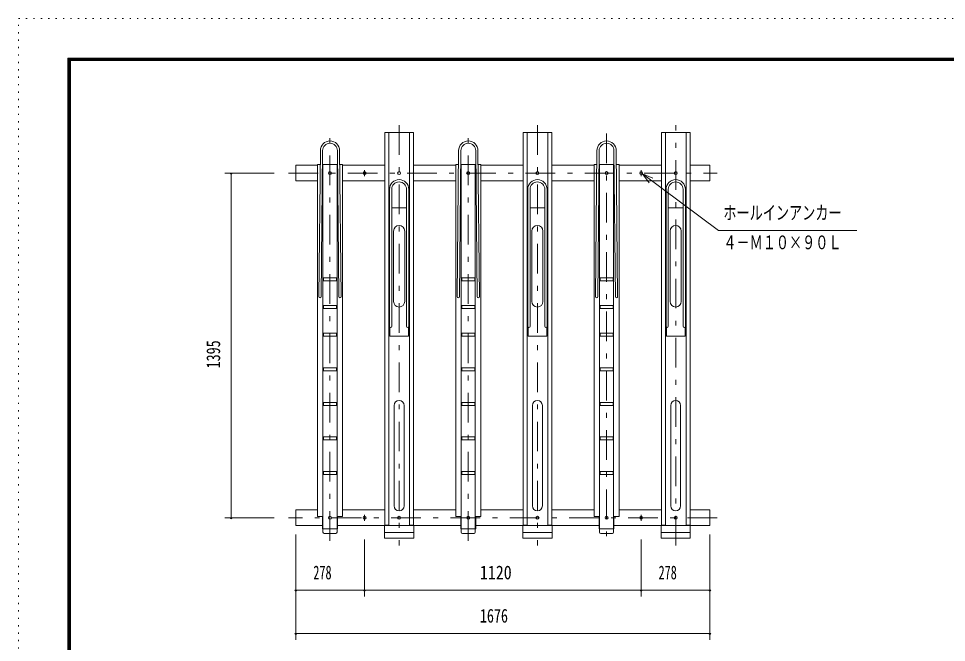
# Model space of a CAD drawing. Units: millimetres, scale not verified. Extents: x -5940 to 5940, y -4200 to 4200.
# Drawn here: x -5940 to -2183, y 1675 to 4200 of the extents above; entities that cross this region are included whole.
import ezdxf
from ezdxf.enums import TextEntityAlignment as Align

# ---------------------------------------------------------------- set-up
doc = ezdxf.new("R2010")
doc.units = ezdxf.units.MM
doc.header["$LTSCALE"] = 10
doc.linetypes.add('USER3', pattern=[24, 12, -5, 2, -5])
doc.linetypes.add('USER5', pattern=[3, 0.5, -2.5])
for name, color, linetype, lineweight in [('0-2_2-0BOLD', 7, 'Continuous', 18), ('0-4_2-2CENTER', 3, 'USER3', 18), ('0-6_2-5DIM', 3, 'Continuous', 18), ('0-8_F-F', 5, 'Continuous', 18), ('0-9_F-E_J_ADD', 5, 'USER5', 18)]:
    doc.layers.add(name, color=color, linetype=linetype, lineweight=lineweight)
doc.styles.add('ＭＳ ゴシック', font='')
doc.styles.get('ＭＳ ゴシック').set_extended_font_data('MS Gothic')

msp = doc.modelspace()

# ---------------------------------------------------------------- linework, layer by layer
at = {"layer": '0-2_2-0BOLD'}
for p, q in [((-4717.85, 3665.57), (-4723.75, 3074.57)), ((-4714.75, 3074.57), (-4708.85, 3665.57)), ((-4642.95, 3074.57), (-4648.85, 3665.57)), ((-4639.85, 3665.57), (-4633.95, 3074.57)), ((-4163.75, 3074.57), (-4157.85, 3665.57)), ((-4148.85, 3665.57), (-4154.75, 3074.57)), ((-4082.95, 3074.57), (-4088.85, 3665.57)), ((-4079.85, 3665.57), (-4073.95, 3074.57)), ((-3597.85, 3665.57), (-3603.75, 3074.57)), ((-3594.75, 3074.57), (-3588.85, 3665.57)), ((-3522.95, 3074.57), (-3528.85, 3665.57)), ((-3519.85, 3665.57), (-3513.95, 3074.57)), ((-4718.4, 3609.57), (-4729.25, 3609.57)), ((-4648.29, 3609.57), (-4709.4, 3609.57)), ((-4707.25, 3609.57), (-4707.25, 2120.77)), ((-4650.45, 2120.77), (-4650.45, 3609.57)), ((-4149.4, 3609.57), (-4088.29, 3609.57)), ((-4147.24, 2120.77), (-4147.24, 3609.57)), ((-4090.45, 3609.57), (-4090.45, 2120.77)), ((-4068.45, 3609.57), (-4079.29, 3609.57)), ((-3598.4, 3609.57), (-3609.25, 3609.57)), ((-3528.29, 3609.57), (-3589.4, 3609.57)), ((-3587.24, 3609.57), (-3587.24, 2120.77)), ((-3530.45, 2120.77), (-3530.45, 3609.57)), ((-4628.45, 3606.07), (-4456.85, 3606.07)), ((-4169.25, 3606.07), (-4340.85, 3606.07)), ((-3896.85, 3606.07), (-4068.45, 3606.07)), ((-3780.85, 3606.07), (-3609.25, 3606.07)), ((-3508.45, 3606.07), (-3336.85, 3606.07)), ((-4456.85, 3543.07), (-4628.45, 3543.07)), ((-4340.85, 3543.07), (-4169.25, 3543.07)), ((-4068.45, 3543.07), (-3896.85, 3543.07)), ((-3609.25, 3543.07), (-3780.85, 3543.07)), ((-3336.85, 3543.07), (-3508.45, 3543.07)), ((-4437.85, 3509.07), (-4437.85, 2954.57)), ((-4428.85, 2954.57), (-4428.85, 3509.07)), ((-4368.85, 3509.07), (-4368.85, 2954.57)), ((-4359.85, 2954.57), (-4359.85, 3509.07)), ((-3877.85, 2954.57), (-3877.85, 3509.07)), ((-3868.85, 3509.07), (-3868.85, 2954.57)), ((-3808.85, 2954.57), (-3808.85, 3509.07)), ((-3799.85, 3509.07), (-3799.85, 2954.57)), ((-3317.85, 2954.57), (-3317.85, 3509.07)), ((-3308.85, 3509.07), (-3308.85, 2954.57)), ((-3248.85, 3509.07), (-3248.85, 2954.57)), ((-3239.85, 2954.57), (-3239.85, 3509.07)), ((-4428.85, 3434.57), (-4368.85, 3434.57)), ((-3808.85, 3434.57), (-3868.85, 3434.57)), ((-3308.85, 3434.57), (-3248.85, 3434.57)), ((-4440.85, 3370.57), (-4437.85, 3370.57)), ((-4437.85, 3364.57), (-4440.85, 3364.57)), ((-4359.85, 3370.57), (-4356.85, 3370.57)), ((-4356.85, 3364.57), (-4359.85, 3364.57)), ((-3877.85, 3370.57), (-3880.85, 3370.57)), ((-3880.85, 3364.57), (-3877.85, 3364.57)), ((-3796.85, 3370.57), (-3799.85, 3370.57)), ((-3799.85, 3364.57), (-3796.85, 3364.57)), ((-3320.85, 3370.57), (-3317.85, 3370.57)), ((-3317.85, 3364.57), (-3320.85, 3364.57)), ((-3239.85, 3370.57), (-3236.85, 3370.57)), ((-3236.85, 3364.57), (-3239.85, 3364.57)), ((-4421.35, 3055.07), (-4421.35, 3340.07)), ((-4376.35, 3340.07), (-4376.35, 3055.07)), ((-3861.35, 3340.07), (-3861.35, 3055.07)), ((-3816.35, 3055.07), (-3816.35, 3340.07)), ((-3301.35, 3055.07), (-3301.35, 3340.07)), ((-3256.35, 3340.07), (-3256.35, 3055.07)), ((-4707.25, 3146.57), (-4705.25, 3146.57)), ((-4705.25, 3142.57), (-4707.25, 3142.57)), ((-4652.45, 3146.57), (-4650.45, 3146.57)), ((-4650.45, 3142.57), (-4652.45, 3142.57)), ((-4147.24, 3146.57), (-4145.25, 3146.57)), ((-4145.25, 3142.57), (-4147.24, 3142.57)), ((-4092.45, 3146.57), (-4090.45, 3146.57)), ((-4090.45, 3142.57), (-4092.45, 3142.57)), ((-3585.25, 3146.57), (-3587.24, 3146.57)), ((-3587.24, 3142.57), (-3585.25, 3142.57)), ((-3530.45, 3146.57), (-3532.45, 3146.57)), ((-3532.45, 3142.57), (-3530.45, 3142.57)), ((-4705.25, 3034.57), (-4707.25, 3034.57)), ((-4707.25, 3030.57), (-4705.25, 3030.57)), ((-4650.45, 3034.57), (-4652.45, 3034.57)), ((-4652.45, 3030.57), (-4650.45, 3030.57)), ((-4145.25, 3034.57), (-4147.24, 3034.57)), ((-4147.24, 3030.57), (-4145.25, 3030.57)), ((-4090.45, 3034.57), (-4092.45, 3034.57)), ((-4092.45, 3030.57), (-4090.45, 3030.57)), ((-3587.24, 3034.57), (-3585.25, 3034.57)), ((-3585.25, 3030.57), (-3587.24, 3030.57)), ((-3530.45, 3034.57), (-3532.45, 3034.57)), ((-3532.45, 3030.57), (-3530.45, 3030.57)), ((-4437.85, 2967.57), (-4440.85, 2967.57)), ((-4440.85, 2961.57), (-4437.85, 2961.57)), ((-4356.85, 2967.57), (-4359.85, 2967.57)), ((-4359.85, 2961.57), (-4356.85, 2961.57)), ((-3880.85, 2967.57), (-3877.85, 2967.57)), ((-3877.85, 2961.57), (-3880.85, 2961.57)), ((-3799.85, 2967.57), (-3796.85, 2967.57)), ((-3796.85, 2961.57), (-3799.85, 2961.57)), ((-3320.85, 2967.57), (-3317.85, 2967.57)), ((-3317.85, 2961.57), (-3320.85, 2961.57)), ((-3239.85, 2967.57), (-3236.85, 2967.57)), ((-3236.85, 2961.57), (-3239.85, 2961.57)), ((-4707.25, 2922.57), (-4705.25, 2922.57)), ((-4705.25, 2918.57), (-4707.25, 2918.57)), ((-4652.45, 2922.57), (-4650.45, 2922.57)), ((-4650.45, 2918.57), (-4652.45, 2918.57)), ((-4147.24, 2922.57), (-4145.25, 2922.57)), ((-4145.25, 2918.57), (-4147.24, 2918.57)), ((-4092.45, 2922.57), (-4090.45, 2922.57)), ((-4090.45, 2918.57), (-4092.45, 2918.57)), ((-3585.25, 2922.57), (-3587.24, 2922.57)), ((-3587.24, 2918.57), (-3585.25, 2918.57)), ((-3530.45, 2922.57), (-3532.45, 2922.57)), ((-3532.45, 2918.57), (-3530.45, 2918.57)), ((-4705.25, 2782.57), (-4707.25, 2782.57)), ((-4650.45, 2782.57), (-4652.45, 2782.57)), ((-4145.25, 2782.57), (-4147.24, 2782.57)), ((-4090.45, 2782.57), (-4092.45, 2782.57)), ((-3587.24, 2782.57), (-3585.25, 2782.57)), ((-3532.45, 2782.57), (-3530.45, 2782.57)), ((-4707.25, 2778.57), (-4705.25, 2778.57)), ((-4652.45, 2778.57), (-4650.45, 2778.57)), ((-4147.24, 2778.57), (-4145.25, 2778.57)), ((-4092.45, 2778.57), (-4090.45, 2778.57)), ((-3585.25, 2778.57), (-3587.24, 2778.57)), ((-3530.45, 2778.57), (-3532.45, 2778.57)), ((-4707.25, 2642.57), (-4705.25, 2642.57)), ((-4705.25, 2638.57), (-4707.25, 2638.57)), ((-4652.45, 2642.57), (-4650.45, 2642.57)), ((-4650.45, 2638.57), (-4652.45, 2638.57)), ((-4418.85, 2227.27), (-4418.85, 2634.57)), ((-4378.85, 2634.57), (-4378.85, 2227.27)), ((-4147.24, 2642.57), (-4145.25, 2642.57)), ((-4145.25, 2638.57), (-4147.24, 2638.57)), ((-4092.45, 2642.57), (-4090.45, 2642.57)), ((-4090.45, 2638.57), (-4092.45, 2638.57)), ((-3858.85, 2227.27), (-3858.85, 2634.57)), ((-3818.85, 2634.57), (-3818.85, 2227.27)), ((-3585.25, 2642.57), (-3587.24, 2642.57)), ((-3587.24, 2638.57), (-3585.25, 2638.57)), ((-3530.45, 2642.57), (-3532.45, 2642.57)), ((-3532.45, 2638.57), (-3530.45, 2638.57)), ((-3298.85, 2227.27), (-3298.85, 2634.57)), ((-3258.85, 2634.57), (-3258.85, 2227.27)), ((-4705.25, 2502.57), (-4707.25, 2502.57)), ((-4707.25, 2498.57), (-4705.25, 2498.57)), ((-4650.45, 2502.57), (-4652.45, 2502.57)), ((-4652.45, 2498.57), (-4650.45, 2498.57)), ((-4145.25, 2502.57), (-4147.24, 2502.57)), ((-4147.24, 2498.57), (-4145.25, 2498.57)), ((-4090.45, 2502.57), (-4092.45, 2502.57)), ((-4092.45, 2498.57), (-4090.45, 2498.57)), ((-3587.24, 2502.57), (-3585.25, 2502.57)), ((-3585.25, 2498.57), (-3587.24, 2498.57)), ((-3532.45, 2502.57), (-3530.45, 2502.57)), ((-3530.45, 2498.57), (-3532.45, 2498.57)), ((-4707.25, 2362.57), (-4705.25, 2362.57)), ((-4705.25, 2358.57), (-4707.25, 2358.57)), ((-4652.45, 2362.57), (-4650.45, 2362.57)), ((-4650.45, 2358.57), (-4652.45, 2358.57)), ((-4147.24, 2362.57), (-4145.25, 2362.57)), ((-4145.25, 2358.57), (-4147.24, 2358.57)), ((-4090.45, 2362.57), (-4092.45, 2362.57)), ((-4092.45, 2358.57), (-4090.45, 2358.57)), ((-3585.25, 2362.57), (-3587.24, 2362.57)), ((-3587.24, 2358.57), (-3585.25, 2358.57)), ((-3530.45, 2362.57), (-3532.45, 2362.57)), ((-3532.45, 2358.57), (-3530.45, 2358.57)), ((-4648.85, 2134.57), (-4648.85, 2184.57)), ((-4628.45, 2211.07), (-4456.85, 2211.07)), ((-4340.85, 2211.07), (-4169.25, 2211.07)), ((-4088.85, 2184.57), (-4088.85, 2134.57)), ((-4068.45, 2211.07), (-3896.85, 2211.07)), ((-3780.85, 2211.07), (-3609.25, 2211.07)), ((-3528.85, 2134.57), (-3528.85, 2184.57)), ((-3508.45, 2211.07), (-3336.85, 2211.07)), ((-4457.85, 2148.07), (-4648.85, 2148.07)), ((-4148.85, 2148.07), (-4339.85, 2148.07)), ((-3897.85, 2148.07), (-4088.85, 2148.07)), ((-3588.85, 2148.07), (-3779.85, 2148.07)), ((-3337.85, 2148.07), (-3528.85, 2148.07)), ((-4702.25, 2115.77), (-4655.45, 2115.77)), ((-4339.85, 2119.67), (-4457.85, 2119.67)), ((-4095.45, 2115.77), (-4142.25, 2115.77)), ((-3779.85, 2119.67), (-3897.85, 2119.67)), ((-3582.25, 2115.77), (-3535.45, 2115.77)), ((-3219.85, 2119.67), (-3337.85, 2119.67))]:
    msp.add_line(p, q, dxfattribs=at)
for points in [[(-4340.85, 2148.27), (-4340.85, 3738.47), (-4456.85, 3738.47), (-4456.85, 2148.27)], [(-4456.85, 2149.67), (-4440.85, 2149.67), (-4440.85, 3738.47)], [(-4356.85, 3738.47), (-4356.85, 2149.67), (-4340.85, 2149.67)], [(-3780.85, 2148.27), (-3780.85, 3738.47), (-3896.85, 3738.47), (-3896.85, 2148.27)], [(-3896.85, 2149.67), (-3880.85, 2149.67), (-3880.85, 3738.47)], [(-3796.85, 3738.47), (-3796.85, 2149.67), (-3780.85, 2149.67)], [(-3220.85, 2148.27), (-3220.85, 3738.47), (-3336.85, 3738.47), (-3336.85, 2148.27)], [(-3336.85, 2149.67), (-3320.85, 2149.67), (-3320.85, 3738.47)], [(-3236.85, 3738.47), (-3236.85, 2149.67), (-3220.85, 2149.67)], [(-4729.25, 3609.57), (-4729.25, 2184.57), (-4707.25, 2184.57)], [(-4650.45, 2184.57), (-4628.45, 2184.57), (-4628.45, 3609.57), (-4639.29, 3609.57)], [(-4147.24, 2184.57), (-4169.25, 2184.57), (-4169.25, 3609.57), (-4158.4, 3609.57)], [(-4068.45, 3609.57), (-4068.45, 2184.57), (-4090.45, 2184.57)], [(-3609.25, 3609.57), (-3609.25, 2184.57), (-3587.24, 2184.57)], [(-3530.45, 2184.57), (-3508.45, 2184.57), (-3508.45, 3609.57), (-3519.29, 3609.57)], [(-4729.25, 3543.07), (-4816.85, 3543.07), (-4816.85, 3606.07), (-4729.25, 3606.07)], [(-3220.85, 3543.07), (-3140.85, 3543.07), (-3140.85, 3606.07), (-3220.85, 3606.07)], [(-4436.85, 2951.74), (-4436.85, 2914.57), (-4360.85, 2914.57), (-4360.85, 2951.74)], [(-3800.85, 2951.74), (-3800.85, 2914.57), (-3876.85, 2914.57), (-3876.85, 2951.74)], [(-3240.85, 2951.74), (-3240.85, 2914.57), (-3316.85, 2914.57), (-3316.85, 2951.74)], [(-4708.85, 2148.07), (-4816.85, 2148.07), (-4816.85, 2211.07), (-4729.25, 2211.07)], [(-4708.85, 2184.57), (-4708.85, 2134.57), (-4648.85, 2134.57)], [(-4088.85, 2134.57), (-4148.85, 2134.57), (-4148.85, 2184.57)], [(-3588.85, 2184.57), (-3588.85, 2134.57), (-3528.85, 2134.57)], [(-3220.85, 2211.07), (-3140.85, 2211.07), (-3140.85, 2148.07), (-3219.85, 2148.07)]]:
    msp.add_lwpolyline(points, dxfattribs=at)
for points in [[(-4652.45, 3150.57), (-4705.25, 3150.57), (-4705.25, 3138.57), (-4652.45, 3138.57)], [(-4145.25, 3138.57), (-4092.45, 3138.57), (-4092.45, 3150.57), (-4145.25, 3150.57)], [(-3532.45, 3138.57), (-3532.45, 3150.57), (-3585.25, 3150.57), (-3585.25, 3138.57)], [(-4705.25, 3038.57), (-4652.45, 3038.57), (-4652.45, 3026.57), (-4705.25, 3026.57)], [(-4092.45, 3026.57), (-4092.45, 3038.57), (-4145.25, 3038.57), (-4145.25, 3026.57)], [(-3585.25, 3026.57), (-3532.45, 3026.57), (-3532.45, 3038.57), (-3585.25, 3038.57)], [(-4652.45, 2926.57), (-4652.45, 2914.57), (-4705.25, 2914.57), (-4705.25, 2926.57)], [(-4145.25, 2914.57), (-4145.25, 2926.57), (-4092.45, 2926.57), (-4092.45, 2914.57)], [(-3532.45, 2914.57), (-3585.25, 2914.57), (-3585.25, 2926.57), (-3532.45, 2926.57)], [(-4705.25, 2786.57), (-4705.25, 2774.57), (-4652.45, 2774.57), (-4652.45, 2786.57)], [(-4092.45, 2774.57), (-4145.25, 2774.57), (-4145.25, 2786.57), (-4092.45, 2786.57)], [(-3585.25, 2774.57), (-3585.25, 2786.57), (-3532.45, 2786.57), (-3532.45, 2774.57)], [(-4652.45, 2646.57), (-4705.25, 2646.57), (-4705.25, 2634.57), (-4652.45, 2634.57)], [(-4145.25, 2634.57), (-4092.45, 2634.57), (-4092.45, 2646.57), (-4145.25, 2646.57)], [(-3532.45, 2634.57), (-3585.25, 2634.57), (-3585.25, 2646.57), (-3532.45, 2646.57)], [(-4705.25, 2506.57), (-4652.45, 2506.57), (-4652.45, 2494.57), (-4705.25, 2494.57)], [(-4092.45, 2494.57), (-4092.45, 2506.57), (-4145.25, 2506.57), (-4145.25, 2494.57)], [(-3585.25, 2494.57), (-3585.25, 2506.57), (-3532.45, 2506.57), (-3532.45, 2494.57)], [(-4652.45, 2366.57), (-4705.25, 2366.57), (-4705.25, 2354.57), (-4652.45, 2354.57)], [(-4145.25, 2354.57), (-4145.25, 2366.57), (-4092.45, 2366.57), (-4092.45, 2354.57)], [(-3532.45, 2354.57), (-3585.25, 2354.57), (-3585.25, 2366.57), (-3532.45, 2366.57)], [(-4339.85, 2148.27), (-4457.85, 2148.27), (-4457.85, 2097.27), (-4339.85, 2097.27)], [(-3779.85, 2148.27), (-3779.85, 2097.27), (-3897.85, 2097.27), (-3897.85, 2148.27)], [(-3219.85, 2097.27), (-3219.85, 2148.27), (-3337.85, 2148.27), (-3337.85, 2097.27)]]:
    msp.add_lwpolyline(points, close=True, dxfattribs=at)
for centre in [(-4678.85, 3574.57), (-4538.85, 3574.57), (-4398.85, 3574.57), (-4118.85, 3574.57), (-3838.85, 3574.57), (-3558.85, 3574.57), (-3418.84, 3574.57), (-3278.85, 3574.57), (-4678.85, 2179.57), (-4538.85, 2179.57), (-4398.85, 2179.57), (-4118.85, 2179.57), (-3838.85, 2179.57), (-3558.85, 2179.57), (-3418.84, 2179.57), (-3278.85, 2179.57)]:
    msp.add_circle(centre, 6, dxfattribs=at)
for centre, radius, start, end in [((-4678.85, 3665.57), 39, 0, 180), ((-4678.85, 3665.57), 30, 0, 180), ((-4118.85, 3665.57), 39, 0, 180), ((-4118.85, 3665.57), 30, 0, 180), ((-3558.85, 3665.57), 39, 0, 180), ((-3558.85, 3665.57), 30, 0, 180), ((-4398.85, 3509.07), 39, 0, 180), ((-4398.85, 3509.07), 30, 0, 180), ((-3838.85, 3509.07), 39, 0, 180), ((-3838.85, 3509.07), 30, 0, 180), ((-3278.85, 3509.07), 39, 0, 180), ((-3278.85, 3509.07), 30, 0, 180), ((-4398.85, 3340.07), 22.5, 0, 180), ((-3838.85, 3340.07), 22.5, 0, 180), ((-3278.85, 3340.07), 22.5, 0, 180), ((-4719.25, 3074.57), 4.5, 180, 0), ((-4638.45, 3074.57), 4.5, 180, 0), ((-4398.85, 3055.07), 22.5, 180, 0), ((-4159.25, 3074.57), 4.5, 180, 0), ((-4078.45, 3074.57), 4.5, 180, 0), ((-3838.85, 3055.07), 22.5, 180, 0), ((-3599.25, 3074.57), 4.5, 180, 0), ((-3518.45, 3074.57), 4.5, 180, 0), ((-3278.85, 3055.07), 22.5, 180, 0), ((-4433.35, 2954.57), 4.5, 180, 0), ((-4364.35, 2954.57), 4.5, 180, 0), ((-3873.35, 2954.57), 4.5, 180, 0), ((-3804.35, 2954.57), 4.5, 180, 0), ((-3313.35, 2954.57), 4.5, 180, 0), ((-3244.35, 2954.57), 4.5, 180, 0), ((-4398.85, 2634.57), 20, 0, 180), ((-3838.85, 2634.57), 20, 0, 180), ((-3278.85, 2634.57), 20, 0, 180), ((-4398.85, 2227.27), 20, 180, 0), ((-3838.85, 2227.27), 20, 180, 0), ((-3278.85, 2227.27), 20, 180, 0), ((-4702.25, 2120.77), 5, 180, 270), ((-4655.45, 2120.77), 5, 270, 0), ((-4142.25, 2120.77), 5, 180, 270), ((-4095.45, 2120.77), 5, 270, 0), ((-3582.25, 2120.77), 5, 180, 270), ((-3535.45, 2120.77), 5, 270, 0)]:
    msp.add_arc(centre, radius, start, end, dxfattribs=at)
at = {"layer": '0-4_2-2CENTER'}
for p, q in [((-4398.85, 3768.47), (-4398.85, 2067.27)), ((-3838.85, 3768.47), (-3838.85, 2067.27)), ((-3278.85, 2067.27), (-3278.85, 3768.47)), ((-4678.85, 2085.77), (-4678.85, 3734.57)), ((-4118.85, 2085.77), (-4118.85, 3734.57)), ((-3558.85, 3734.57), (-3558.85, 2085.77)), ((-4846.85, 3574.57), (-3110.85, 3574.57)), ((-4538.85, 3586.57), (-4538.85, 3562.57)), ((-3418.84, 3562.57), (-3418.84, 3586.57)), ((-3110.85, 2179.57), (-4846.85, 2179.57)), ((-4538.85, 2167.57), (-4538.85, 2191.56)), ((-3418.84, 2191.56), (-3418.84, 2167.57))]:
    msp.add_line(p, q, dxfattribs=at)
at = {"layer": '0-6_2-5DIM'}
for p, q in [((-5104.34, 3574.57), (-4904.35, 3574.57)), ((-5075.35, 3574.57), (-5083.35, 3574.57)), ((-5079.35, 2179.57), (-5079.35, 3574.57)), ((-3386.1, 3535.7), (-3414.03, 3570.99)), ((-3106.06, 3342.01), (-2546.06, 3342.01)), ((-4904.35, 2179.57), (-5104.34, 2179.57)), ((-5075.35, 2179.57), (-5083.35, 2179.57)), ((-4816.84, 1686), (-4816.84, 2112.07)), ((-3140.85, 1686), (-3140.85, 2112.07)), ((-4538.85, 2092.07), (-4538.85, 1861)), ((-3418.85, 2092.07), (-3418.85, 1861)), ((-4812.85, 1886), (-4820.85, 1886)), ((-3140.85, 1886), (-4816.84, 1886)), ((-4534.85, 1886), (-4542.85, 1886)), ((-3414.85, 1886), (-3422.85, 1886)), ((-3136.85, 1886), (-3144.85, 1886)), ((-4812.85, 1711), (-4820.85, 1711)), ((-4816.84, 1711), (-3140.85, 1711)), ((-3136.85, 1711), (-3144.85, 1711))]:
    msp.add_line(p, q, dxfattribs=at)
msp.add_lwpolyline([(-3106.06, 3342.01), (-3414.03, 3570.99), (-3372.2, 3554.4)], dxfattribs=at)
for centre in [(-5079.35, 3574.57), (-5079.35, 2179.57), (-4816.85, 1886), (-4538.85, 1886), (-3418.85, 1886), (-3140.85, 1886), (-4816.85, 1711), (-3140.85, 1711)]:
    msp.add_arc(centre, 4, 180, 0, dxfattribs=at)
at = {"layer": '0-8_F-F'}
for points in [[(5740, -4000), (-5740, -4000), (-5740, 4040), (5740, 4040)], [(5739, -3999), (-5739, -3999), (-5739, 4039), (5739, 4039)], [(5738, -3998), (5738, 4038), (-5738, 4038), (-5738, -3998)], [(5737, -3997), (-5737, -3997), (-5737, 4037), (5737, 4037)], [(5736, -3996), (5736, 4036), (-5736, 4036), (-5736, -3996)], [(5735, -3995), (-5735, -3995), (-5735, 4035), (5735, 4035)], [(5734, -3994), (5734, 4034), (-5734, 4034), (-5734, -3994)], [(5733, -3993), (-5733, -3993), (-5733, 4033), (5733, 4033)], [(5732, -3992), (-5732, -3992), (-5732, 4032), (5732, 4032)], [(5731, -3991), (-5731, -3991), (-5731, 4031), (5731, 4031)], [(5730, -3990), (5730, 4030), (-5730, 4030), (-5730, -3990)]]:
    msp.add_lwpolyline(points, close=True, dxfattribs=at)
at = {"layer": '0-9_F-E_J_ADD'}
msp.add_lwpolyline([(5940, -4200), (-5940, -4200), (-5940, 4200), (5940, 4200)], close=True, dxfattribs=at)

# ---------------------------------------------------------------- texts
at = {"layer": '0-6_2-5DIM', "color": 7, "style": 'ＭＳ ゴシック'}
for s, width, p in [('ホールインアンカー', 0.7, (-3086.06, 3369.61)), ('４－Ｍ１０×９０Ｌ', 0.7, (-3086.06, 3249.61)), ('278', 0.65, (-4746.35, 1913.6)), ('1120', 0.85, (-4071.85, 1913.6)), ('278', 0.65, (-3348.35, 1913.6)), ('1676', 0.75, (-4071.85, 1738.6))]:
    msp.add_text(s, height=55.72, dxfattribs=dict(at, width=width)).set_placement(p, align=Align.BOTTOM_LEFT)
at = {"layer": '0-6_2-5DIM', "color": 7, "style": 'ＭＳ ゴシック', "width": 0.75}
msp.add_text('1395', height=55.72, rotation=90, dxfattribs=at).set_placement((-5106.95, 2784.07), align=Align.BOTTOM_LEFT)

doc.saveas('drawing.dxf')
